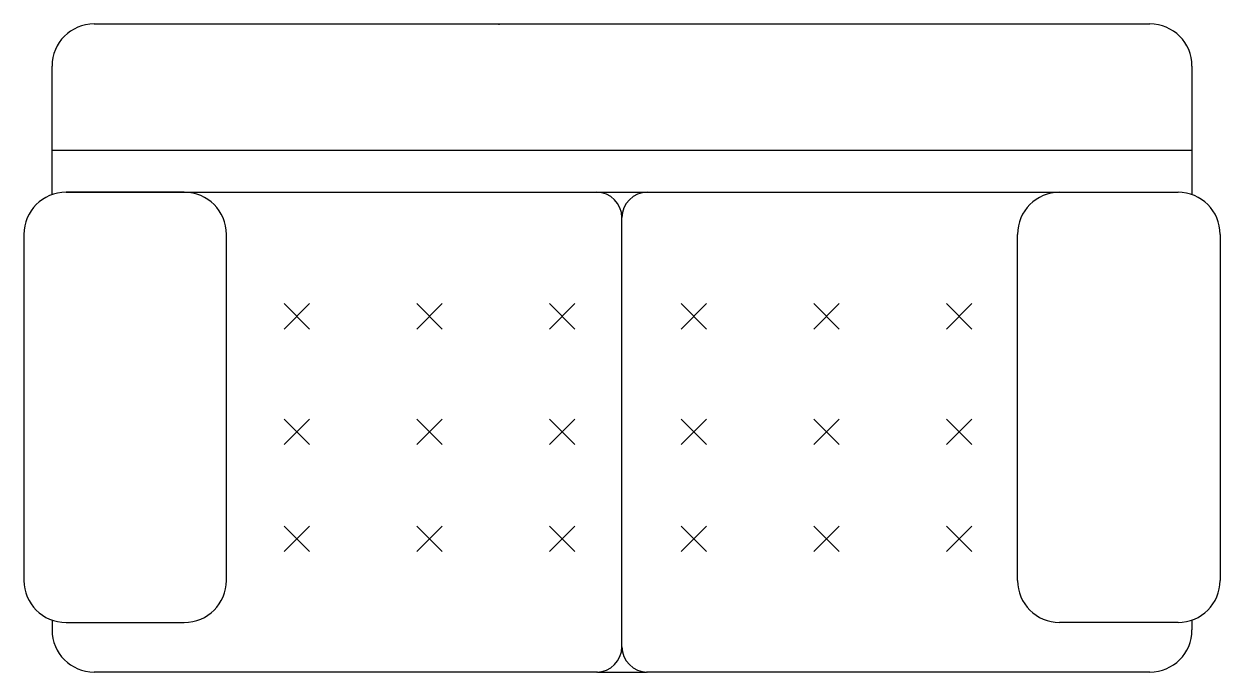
# Model space of a CAD drawing. Header units: millimetres. Extents: x 0 to 1421, y 0 to 770.
import ezdxf

# ---------------------------------------------------------------- set-up
doc = ezdxf.new("R2010")
doc.units = ezdxf.units.MM
doc.layers.add('Furniture_家具', color=253, linetype='Continuous')
doc.styles.add('DIM_FONT', font='SIMPLEX', dxfattribs={"width": 0.8})

msp = doc.modelspace()

# ---------------------------------------------------------------- linework, layer by layer
at = {"layer": 'Furniture_家具'}
for p, q in [((83.4, 770), (1337.9, 770)), ((33.4, 567.2), (33.4, 720)), ((1387.9, 720), (1387.9, 567.2)), ((33.4, 620), (1387.9, 620)), ((50, 570), (1371.3, 570)), ((190.6, 570), (50, 570)), ((1230.6, 570), (1371.3, 570)), ((710.6, 30), (710.6, 540)), ((710.6, 30), (710.6, 540)), ((0, 520), (0, 108.9)), ((240.6, 108.9), (240.6, 520)), ((1180.6, 108.9), (1180.6, 520)), ((1421.3, 520), (1421.3, 108.9)), ((309.3, 407.5), (339.5, 437.7)), ((339.5, 407.5), (309.3, 437.7)), ((497.1, 407.5), (466.9, 437.7)), ((466.9, 407.5), (497.1, 437.7)), ((624.5, 407.5), (654.7, 437.7)), ((654.7, 407.5), (624.5, 437.7)), ((811.1, 407.5), (780.9, 437.7)), ((780.9, 407.5), (811.1, 437.7)), ((938.5, 407.5), (968.7, 437.7)), ((968.7, 407.5), (938.5, 437.7)), ((1126.3, 407.5), (1096.1, 437.7)), ((1096.1, 407.5), (1126.3, 437.7)), ((309.3, 270.3), (339.5, 300.5)), ((339.5, 270.3), (309.3, 300.5)), ((466.9, 270.3), (497.1, 300.5)), ((497.1, 270.3), (466.9, 300.5)), ((624.5, 270.3), (654.7, 300.5)), ((654.7, 270.3), (624.5, 300.5)), ((811.1, 270.3), (780.9, 300.5)), ((780.9, 270.3), (811.1, 300.5)), ((968.7, 270.3), (938.5, 300.5)), ((938.5, 270.3), (968.7, 300.5)), ((1126.3, 270.3), (1096.1, 300.5)), ((1096.1, 270.3), (1126.3, 300.5)), ((309.3, 143.3), (339.5, 173.5)), ((339.5, 143.3), (309.3, 173.5)), ((466.9, 143.3), (497.1, 173.5)), ((497.1, 143.3), (466.9, 173.5)), ((624.5, 143.3), (654.7, 173.5)), ((654.7, 143.3), (624.5, 173.5)), ((811.1, 143.3), (780.9, 173.5)), ((780.9, 143.3), (811.1, 173.5)), ((968.7, 143.3), (938.5, 173.5)), ((938.5, 143.3), (968.7, 173.5)), ((1126.3, 143.3), (1096.1, 173.5)), ((1096.1, 143.3), (1126.3, 173.5)), ((33.4, 61.7), (33.4, 50)), ((50, 58.9), (190.6, 58.9)), ((1371.3, 58.9), (1230.6, 58.9)), ((1387.9, 61.7), (1387.9, 50)), ((681.6, 0), (83.4, 0)), ((681.6, 0), (739.7, 0)), ((1337.9, 0), (739.7, 0))]:
    msp.add_line(p, q, dxfattribs=at)
for centre, radius, start, end in [((83.4, 720), 50, 90, 180), ((1337.9, 720), 50, 0, 90), ((50, 520), 50, 90, 180), ((190.6, 520), 50, 0, 90), ((680.6, 540), 30, 0, 90), ((680.6, 540), 30, 0, 90), ((740.6, 540), 30, 90, 180), ((740.6, 540), 30, 90, 180), ((1230.6, 520), 50, 90, 180), ((1371.3, 520), 50, 0, 90), ((50, 108.9), 50, 180, 270), ((190.6, 108.9), 50, 270, 0), ((1230.6, 108.9), 50, 180, 270), ((1371.3, 108.9), 50, 270, 0), ((83.4, 50), 50, 180, 270), ((1337.9, 50), 50, 270, 0), ((680.6, 30), 30, 270, 0), ((680.6, 30), 30, 270, 0), ((740.6, 30), 30, 180, 270), ((740.6, 30), 30, 180, 270)]:
    msp.add_arc(centre, radius, start, end, dxfattribs=at)

# ---------------------------------------------------------------- texts
at = {"layer": 'Furniture_家具', "style": 'DIM_FONT', "width": 0.8, "flags": 9}
for tag, s in [('YSIZE', '770'), ('XSIZE', '2017')]:
    msp.add_attdef(tag, (565.7, 770), s, height=0.5, rotation=180, dxfattribs=at)

doc.saveas('drawing.dxf')
